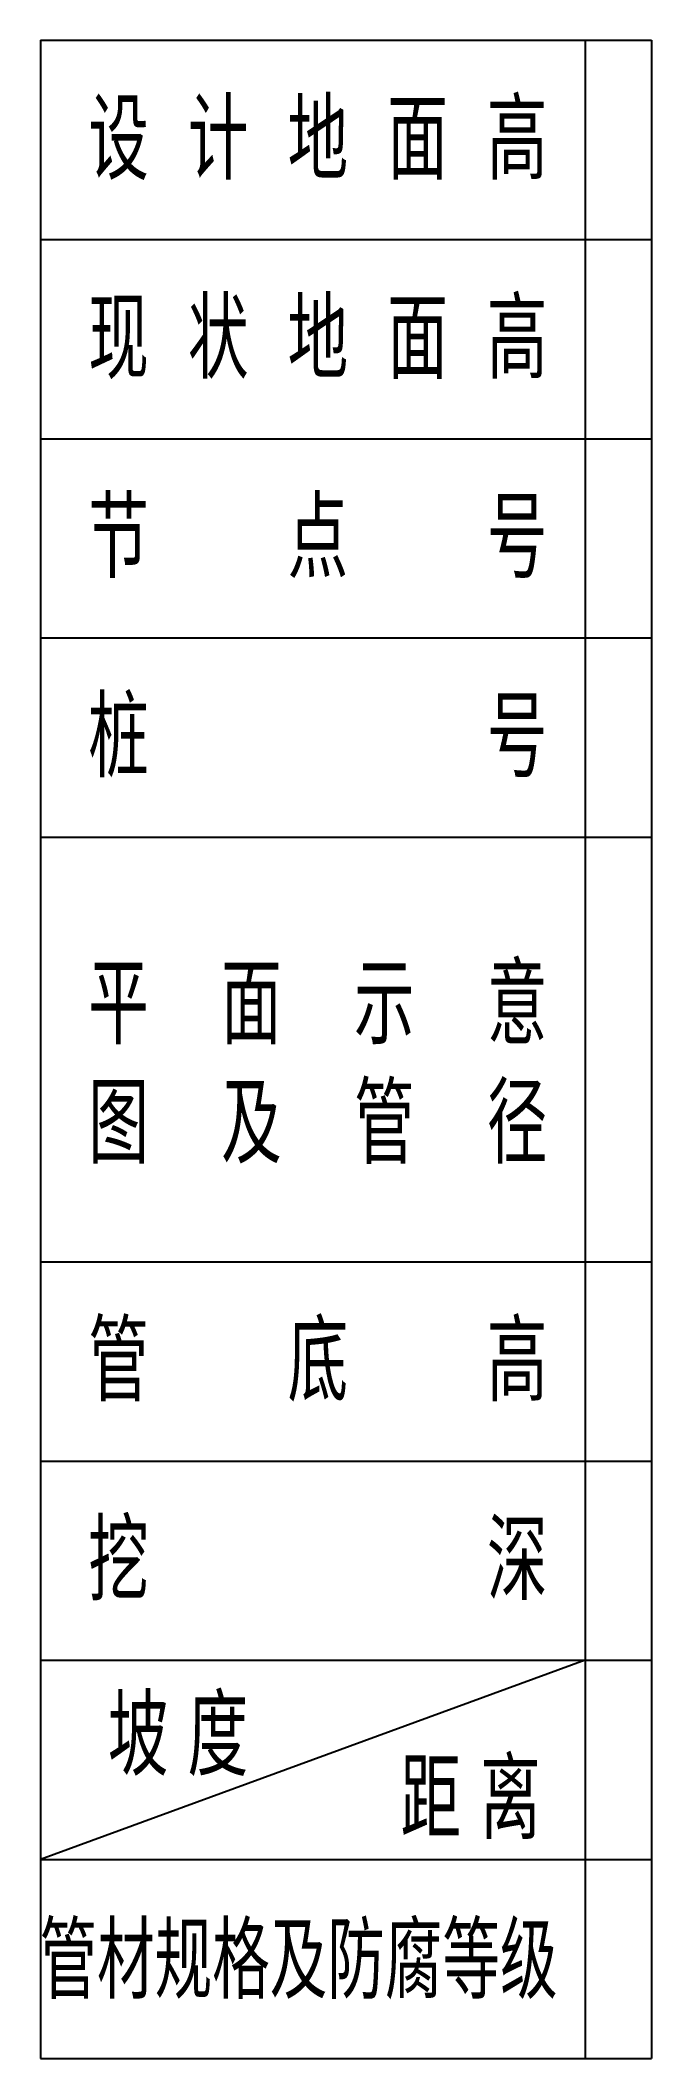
# Model space of a CAD drawing. Extents: x 234 to 280, y 80 to 232.
import ezdxf

# ---------------------------------------------------------------- set-up
doc = ezdxf.new("R2010")
doc.units = 0
doc.header["$MEASUREMENT"] = 0
doc.layers.get('0').update_dxf_attribs({"linetype": 'CONTINUOUS'})
doc.styles.add('FSHZ', font='fszf.shx', dxfattribs={"width": 0.8, "bigfont": 'fshz.shx'})

msp = doc.modelspace()

# ---------------------------------------------------------------- linework, layer by layer
for p, q in [((234.05, 231.9), (234.05, 79.9)), ((234.05, 231.9), (280.05, 231.9)), ((275.05, 231.9), (275.05, 79.9)), ((280.05, 231.9), (280.05, 79.9)), ((234.05, 216.9), (280.05, 216.9)), ((234.05, 201.9), (280.05, 201.9)), ((234.05, 186.9), (280.05, 186.9)), ((234.05, 171.9), (280.05, 171.9)), ((234.05, 139.9), (280.05, 139.9)), ((234.05, 124.9), (280.05, 124.9)), ((275.05, 109.9), (234.05, 94.9)), ((234.05, 109.9), (280.05, 109.9)), ((234.05, 94.9), (280.05, 94.9)), ((234.05, 79.9), (280.05, 79.9))]:
    msp.add_line(p, q)

# ---------------------------------------------------------------- texts
at = {"color": 7, "style": 'FSHZ', "width": 0.8}
for s, p in [('地', (252.65, 221.4)), ('高', (267.65, 221.4)), ('设', (237.65, 221.4)), ('计', (245.15, 221.4)), ('面', (260.15, 221.4)), ('状', (245.15, 206.4)), ('地', (252.65, 206.4)), ('高', (267.65, 206.4)), ('现', (237.65, 206.4)), ('面', (260.15, 206.4)), ('点', (252.65, 191.4)), ('意', (267.65, 156.29)), ('平', (237.65, 156.29)), ('面', (247.65, 156.29)), ('示', (257.65, 156.29)), ('图', (237.65, 147.29)), ('及', (247.65, 147.29)), ('管', (257.65, 147.29)), ('径', (267.65, 147.29))]:
    msp.add_text(s, height=6, dxfattribs=at).set_placement(p)
at = {"style": 'FSHZ', "width": 0.8}
for s, height, p in [('节', 6, (237.65, 191.4)), ('号', 6, (267.65, 191.4)), ('桩', 6, (237.65, 176.4)), ('号', 6, (267.65, 176.4)), ('管', 6, (237.65, 129.4)), ('底', 6, (252.65, 129.4)), ('高', 6, (267.65, 129.4)), ('挖', 6, (237.65, 114.4)), ('深', 6, (267.65, 114.4)), ('坡', 6, (239.12, 101.19)), ('度', 6, (245.12, 101.19)), ('距', 6, (261.15, 96.42)), ('离', 6, (267.15, 96.42)), ('管材规格及防腐等级', 5.7, (233.98, 84.4))]:
    msp.add_text(s, height=height, dxfattribs=at).set_placement(p)

doc.saveas('drawing.dxf')
